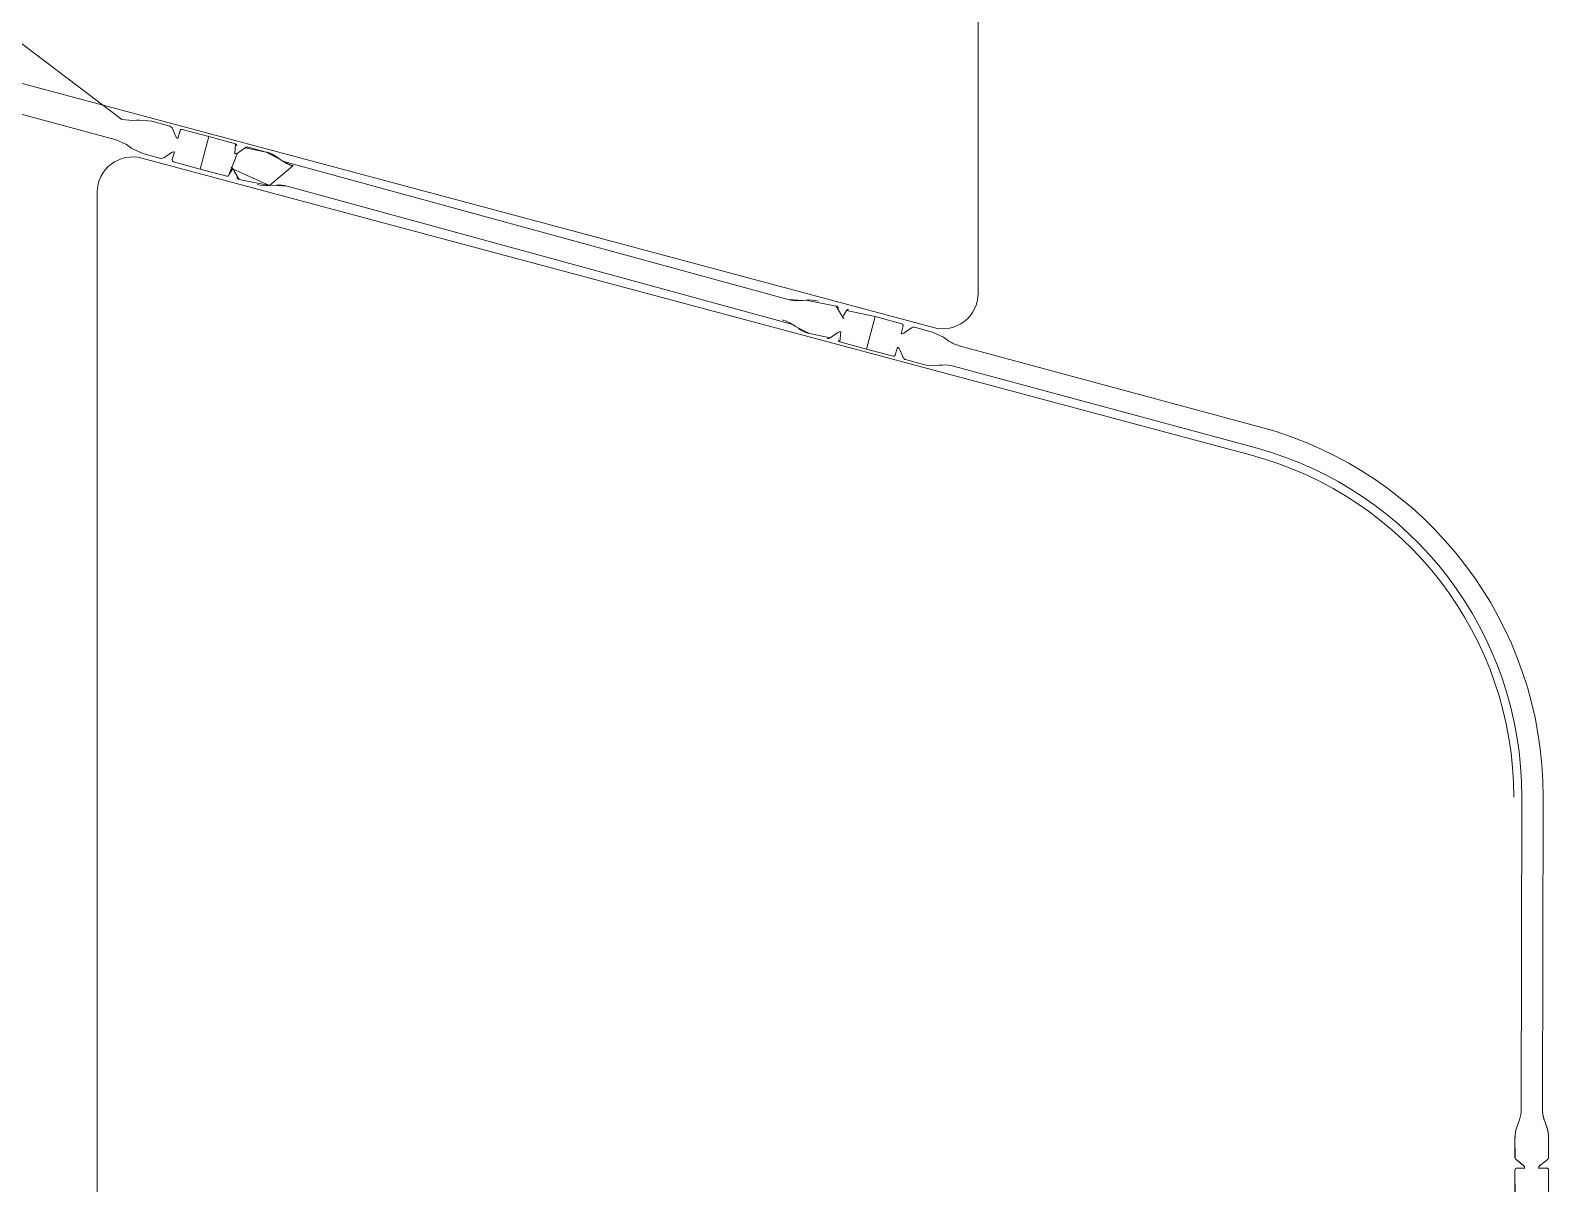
# Model space of a CAD drawing. Header units: millimetres. Extents: x 31960 to 73442, y -14102 to 21505.
# Drawn here: x 57885 to 58743, y -9730 to -9078 of the extents above; entities that cross this region are included whole.
import ezdxf

# ---------------------------------------------------------------- set-up
doc = ezdxf.new("R2010")
doc.units = ezdxf.units.MM
doc.layers.add('G-IMPT', color=8, linetype='Continuous', lineweight=9)
doc.layers.add('I-FURN', color=30, linetype='Continuous', lineweight=9)

# ---------------------------------------------------------------- blocks, each defined once
blk = doc.blocks.new('Furniture 11 - workbay option 2_dwg_39 cm gerades element-1916700-Level 9 207 Kent St 1_100')
at = {"layer": 'I-FURN', "flags": 128}
for points in [[(0.01340190983709908, -0.01239558960096383), (-0.001880951332394034, -0.00930686898894237), (0.001880951332394034, 0.009306868988943279), (0.01716381250188715, 0.006218148376920908), (0.01703563949355157, 0.0005385902774369243), (0.01858243366027455, 0.0009771230701862805), (0.0192216542397, 0.001505485857338499), (0.02266398157384538, 0.004350618255559311), (0.03463911472461768, 0.002686347902767011), (0.04263031345068884, -0.0007836939720973533), (0.04431054122111527, -0.001800582366699928), (0.334190275046196, -0.06142287751436106), (0.3424743092385761, -0.06138327363561712), (0.3442457400381463, -0.06111618546468253), (0.3614915472926514, -0.063371733876279), (0.3649347091391973, -0.06836439866327237), (0.365318572821685, -0.06909953052714354), (0.3654802812776979, -0.06939337849004915), (0.3674835201780152, -0.06560239671610361), (0.383944046644494, -0.06790944178533209), (0.3801821439796986, -0.08652317976321684), (0.3648992828102128, -0.08343445915119536), (0.3650274558185483, -0.07775490105171139), (0.3634806616518181, -0.07819343384446074), (0.3628414410723927, -0.07872179663161297), (0.3593991137382545, -0.08156692902983287), (0.3474239805874749, -0.07990265867704058), (0.3394327818614038, -0.07643261680217711), (0.3377525540909774, -0.07541572840757453), (0.04787282026589674, -0.0157934332599134), (0.03958878607352381, -0.01583303713865644), (0.03781735527394631, -0.01610012530959193), (0.02057154801944125, -0.01384457689799547), (0.01712838617289526, -0.008851912111002093), (0.01674452249040769, -0.008116780247130919), (0.01658281403439469, -0.007822932284225316), (0.01457957513408473, -0.01161391405816994), (0.01858243366027455, 0.000977123070185371), (0.0192216542397, 0.00150548585733759), (0.02268555430874403, 0.004368144958558333), (0.02270736791304807, 0.004385370952764788), (0.0227294181954203, 0.004402292928315546), (0.02275170091904147, 0.004418907633767958), (0.02277421180243255, 0.004435211876713765), (0.02279694652028411, 0.004451202524403925), (0.022819900704264, 0.00446687650433978), (0.02284306994388317, 0.004482230804870597), (0.02286644978731783, 0.004497262475769276), (0.02289003574229719, 0.004511968628801696), (0.02291382327693282, 0.004526346438276051), (0.0229378078206064, 0.004540393141593086), (0.02296198476484278, 0.004554106039771796), (0.02298634946421225, 0.004567482497970559), (0.02301089723718906, 0.004580519945991), (0.02303562336709729, 0.004593215878773663), (0.02306052310296218, 0.004605567856880043), (0.02308559166046325, 0.00461757350696007), (0.02311082422285108, 0.004629230522206853), (0.02313621594185679, 0.004640536662803243), (0.02316176193863066, 0.004651489756349292), (0.02318745730467344, 0.004662087698279721), (0.02321329710278951, 0.004672328452272268), (0.02323927636804729, 0.00468221005063242), (0.02326539010868874, 0.004691730594677211), (0.02329163330713345, 0.004700888255098107), (0.02331800092093909, 0.004709681272310263), (0.02334448788372538, 0.004718107956794483), (0.02337108910621464, 0.004726166689420097), (0.02339779947714123, 0.004733855921753275), (0.0234246138643066, 0.004741174176360801), (0.02345152711548144, 0.004748120047088378), (0.02347853405948263, 0.004754692199332567), (0.02350562950708991, 0.004760889370298173), (0.02353280825210823, 0.004766710369240173), (0.02356006507230632, 0.004772154077691994), (0.02358739473047899, 0.00477721944968107), (0.02361479197541485, 0.004781905511929836), (0.02364225154290034, 0.004786211364043993), (0.02366976815678208, 0.004790136178680769), (0.02369733652991272, 0.004793679201713531), (0.0237249513652132, 0.004796839752374582), (0.02375260735667689, 0.004799617223385212), (0.02378029919039545, 0.004802011081072123), (0.02380802154556295, 0.004804020865471102), (0.02383576909550902, 0.004805646190417064), (0.02386353650873207, 0.004806886743613177), (0.02389131844990334, 0.004807742286695429), (0.02391910958090739, 0.004808212655277203), (0.023946904561868, 0.004808297758981098), (0.02397469805215951, 0.004807997581454402), (0.0240024847114546, 0.004807312180373629), (0.02403025920072105, 0.004806241687434522), (0.02405801618327678, 0.004804786308324766), (0.02408575032581576, 0.004802946322686694), (0.02411345629939024, 0.004800722084060908), (0.02414112878048763, 0.004798114019819878), (0.02416876245202729, 0.004795122631086088), (0.02419635200437915, 0.004791748492635634), (0.02422389213638962, 0.004787992252784533), (0.02425137755641481, 0.004783854633272313), (0.02427880298331002, 0.004779336429112845), (0.02430616314746294, 0.004774438508449748), (0.02433345279179775, 0.004769161812386301), (0.03474592064940225, 0.002664458681885663), (0.03485260559910239, 0.002641987254091873), (0.0349591664000909, 0.002618934287858793), (0.0350655998824368, 0.002595300468957248), (0.03517190287999256, 0.002571086500439378), (0.03527807223048148, 0.002546293102612254), (0.03538410477562866, 0.002520921013022416), (0.03548999736120459, 0.002494970986430417), (0.03559574683715618, 0.002468443794788982), (0.03570135005767952, 0.002441340227219371), (0.03580680388132896, 0.002413661089990455), (0.03591210517109721, 0.002385407206490527), (0.03601725079452444, 0.002356579417207286), (0.03612223762376379, 0.002327178579700558), (0.03622706253570505, 0.002297205568575009), (0.03633172241206194, 0.002266661275459228), (0.03643621413943038, 0.002235546608973891), (0.03654053460944124, 0.002203862494708119), (0.03664468071879674, 0.002171609875189461), (0.03674864936940139, 0.002138789709857519), (0.03685243746842025, 0.002105402975036668), (0.03695604192840256, 0.002071450663904216), (0.03705945966736181, 0.002036933786461304), (0.03716268760886305, 0.002001853369504716), (0.03726572268211022, 0.001966210456595036), (0.0373685618220552, 0.001930006108024827), (0.03747120196947799, 0.00189324140079043), (0.03757364007105934, 0.001855917428553767), (0.03767587307951908, 0.001818035301617783), (0.0377778979536597, 0.001779596146885524), (0.03787971165848285, 0.001740601107832845), (0.03798131116526202, 0.001701051344471125), (0.038082693451659, 0.001660948033313616), (0.03818385550177481, 0.001620292367339061), (0.03828479430628795, 0.001579085555959864), (0.03838550686249073, 0.001537328824981159), (0.03848599017443485, 0.001495023416568074), (0.03858624125296774, 0.001452170589207526), (0.03868625711586356, 0.001408771617672755), (0.03878603478786682, 0.001364827792979668), (0.03888557130084518, 0.001320340422355002), (0.03898486369380407, 0.001275310829194495), (0.0390839090130321, 0.001229740353021953), (0.03918270431216661, 0.001183630349454688), (0.03928124665227369, 0.001136982190155322), (0.03937953310195735, 0.001089797262799038), (0.03947756073741038, 0.00104207697102629), (0.03957532664255268, 0.0009938227344046028), (0.03967282790907484, 0.000945035988384916), (0.03977006163653277, 0.0008957181842579303), (0.03986702493246412, 0.0008458707891140876), (0.03996371491242462, 0.000795495285796278), (0.04006012870012637, 0.000744593172858913), (0.04015626342747419, 0.0006931659645197215), (0.04025211623468931, 0.0006412151906179134), (0.04034768427037488, 0.0005887423965677954), (0.04044296469160327, 0.0005357491433132964), (0.04053795466400334, 0.000482237007277945), (0.04063265136185509, 0.0004282075803248518), (0.04072705196814059, 0.0003736624697021398), (0.04082115367466758, 0.0003186032979983793), (0.04091495368212782, 0.0002630317030971128), (0.04100844920019881, 0.0002069493381213761), (0.04110163744759484, 0.0001503578713927709), (0.04263031345068884, -0.0007836939720982628), (0.04431054122111527, -0.001800582366699928), (0.04439713610826584, -0.001849718363567263), (0.04448397311958251, -0.001898425181727362), (0.04457105012799002, -0.001946701628112351), (0.04465836500055593, -0.001994546520195399), (0.04474591559850524, -0.002041958686019825), (0.04483369977729307, -0.002088936964230015), (0.04492171538666298, -0.002135480204098712), (0.04500996027066868, -0.00218158726555157), (0.04509843226776866, -0.002227257019201716), (0.04518712921084807, -0.002272488346373393), (0.04527604892728414, -0.002317280139129253), (0.04536518923899712, -0.002361631300298541), (0.04545454796250124, -0.00240554074350348), (0.04554412290897017, -0.002449007393188367), (0.04563391188426612, -0.002492030184639589), (0.0457239126890272, -0.002534608064019267), (0.0458141231186819, -0.002576739988387089), (0.04590454096353642, -0.002618424925723957), (0.0459951640088184, -0.002659661854962906), (0.04608599003472773, -0.002700449766009115), (0.04617701681648032, -0.002740787659766283), (0.04635966372390249, -0.002820109454169142), (0.04645127937565121, -0.002859091411836744), (0.04654308683552517, -0.002897619466302786), (0.04663508385470777, -0.002935692673828271), (0.04672726817974035, -0.002973310101811876), (0.04681963755257311, -0.003010470828819962), (0.04691218971063063, -0.003047173944603856), (0.04700492238685547, -0.003083418550123497), (0.04709783330977371, -0.003119203757571086), (0.04719092020353128, -0.003154528690391999), (0.04728418078798859, -0.00318939248330571), (0.04737761277872779, -0.003223794282325798), (0.04747121388714731, -0.003257733244784504), (0.04756498182048381, -0.003291208539350919), (0.04765891428191389, -0.003324219346049177), (0.04775300897056877, -0.003356764856283917), (0.04784726358160696, -0.00338884427285575), (0.04794167580627255, -0.00342045680998217), (0.04803624333193875, -0.003451601693318481), (0.04813096384219534, -0.003482278159972338), (0.04822583501686313, -0.003512485458527408), (0.04832085453208856, -0.003542222849058817), (0.04841602006038011, -0.003571489603152258), (0.0485113292706592, -0.003600285003921272), (0.04860677982834023, -0.003628608346024521), (0.04870236939536698, -0.003656458935685805), (0.04879809563028539, -0.003683836090707701), (0.0488939561882944, -0.003710739140487931), (0.04898994872129697, -0.003737167426040287), (0.04908607087796554, -0.003763120300006449), (0.04918232030379295, -0.003788597126673267), (0.0492786946411652, -0.003813597281987313), (0.04937519152939786, -0.003838120153573073), (0.04947180860480876, -0.003862165140745674), (0.04956854350077629, -0.003885731654524534), (0.04966539384778298, -0.003908819117650637), (0.04976235727349558, -0.003931426964598359), (0.04985943140280142, -0.003953554641591836), (0.04995661385787389, -0.003975201606614974), (0.05005390225825249, -0.003996367329427812), (0.0501512942208501, -0.004017051291577445), (0.05024878736006941, -0.004037252986413478), (0.03781735527394631, -0.01610012530959284), (0.01674452249040769, -0.008116780247131828), (0.01658281403439469, -0.007822932284226227)], [(0.3405310521937645, -0.06166784247684609), (0.3424743092385688, -0.06138327363561803), (0.3442457400381463, -0.06111618546468344), (0.3614915472926514, -0.06337173387627991), (0.3649347091391973, -0.06836439866327328), (0.365318572821685, -0.06909953052714354), (0.3654802812776979, -0.06939337849005005), (0.3674835201780079, -0.06560239671610452), (0.3839440466444867, -0.06790944178533301), (0.3801821439796986, -0.08652317976321774), (0.3648992828102054, -0.0834344591511963), (0.3650274558185411, -0.07775490105171229), (0.3634806616518181, -0.07819343384446074), (0.3628414410723927, -0.07872179663161387), (0.3593991137382472, -0.08156692902983377), (0.3474239805874749, -0.07990265867704147), (0.3394327818613965, -0.07643261680217711), (0.3377525540909774, -0.07541572840757545)]]:
    blk.add_lwpolyline(points, dxfattribs=at)
at = {"layer": 'I-FURN'}
for centre, radius, start, end in [((0.01733372821070225, 0.002533691383737277), 0.00201724696248462, 261.5022793294298, 299.1673153972191), ((0.01696581762479036, 0.005238477957032956), 0.0009994779151937367, 348.5742251512907, 78.57422515115806), ((0.02393914646308986, 0.002803121843524423), 0.002005190923583773, 78.65929344763207, 129.4891366331484), ((0.01499551835800958, -0.009067832980570529), 0.002017246962481683, 38.10731394794796, 75.64613691855726), ((0.01359990471419587, -0.01141591918107406), 0.0009994779151944458, 258.5742251511582, 348.5742251512397), ((0.02097169104366913, -0.01187971654667854), 0.002005190923581969, 207.6593020792385, 258.4891452649194), ((0.03483710576620797, 0.003666021357299542), 0.01998955830391056, 258.5742275435326, 278.5742125664485), ((0.04393554149664124, -0.03552146236541466), 0.02011708966263099, 78.71332336928484, 96.86183039493595), ((0.3381275538154587, -0.04169484840886798), 0.02011708966262213, 258.713323369285, 276.8618303949359), ((0.3472259895458847, -0.08088233213159311), 0.01998955830392948, 78.57422754353284, 98.57421256644882), ((0.3610914042684235, -0.06533659422759683), 0.002005190923582866, 27.6593020792852, 78.48914526492007), ((0.3684631905979041, -0.06580039159319585), 0.0009994779151937074, 78.57422515157633, 168.5742251514437), ((0.3277812836475932, -0.09288773636999577), 0.02011708966262314, 60.28660831775602, 78.4351153435644), ((0.3670675769540903, -0.06814847779369301), 0.002017246962493504, 218.1073139482472, 255.6461369185584), ((0.3513838835544157, -0.06030925137571284), 0.01998955830385718, 238.5742290399016, 258.5742092870772), ((0.3581239488490101, -0.08001943261779888), 0.002005190923583047, 258.6592934476318, 309.489136633149), ((0.3647293671013976, -0.07975000215801083), 0.002017246962483784, 81.50227932942974, 119.1673153972181), ((0.3650972776873023, -0.08245478873130468), 0.0009994779151949642, 168.5742251514436, 258.5742251515774)]:
    blk.add_arc(centre, radius, start, end, dxfattribs=at)
blk = doc.blocks.new('Furniture 11 - workbay option 2_dwg_D2_WORKBAYS_WALL_ANGLE_105_DEGREES-1916702-Level 9 207 Kent St 1_100')
at = {"layer": 'I-FURN'}
for p, q in [((-0.0003787804517871849, 0.00047008071287459), (-0.0003782814387824799, 0.0004713089667528088)), ((-0.0003704721624406448, 0.000471308775598138), (-0.0003699731652208977, 0.00047008086283238))]:
    blk.add_line(p, q, dxfattribs=at)
at = {"layer": 'I-FURN', "flags": 128}
for points in [[(-0.0003838767681930865, 0.000472309211873271), (-0.0003838767681930865, 0.0004879092145468525), (-0.0003648767681930838, 0.0004879092145468566), (-0.0003648767681930838, 0.0004723092118732751), (-0.00036587676819309, 0.000471309211873273), (-0.0003704721848994926, 0.000471309211873273)], [(-0.0003782814262058604, 0.0004713092118732689), (-0.0003828767681930844, 0.000471309211873273), (-0.0003838767681930865, 0.000472309211873271)], [(-0.0003699728769811521, 0.0004700805345582628), (-0.0003697354376351514, 0.0004698795250626439), (-0.0003690905802609246, 0.0004693573681298799), (-0.0003656180978783547, 0.0004665454108766782), (-0.0003648767412496383, 0.0004649911268657257), (-0.0003648767359731065, 0.0004544716054275623), (-0.0003660828774399625, 0.0004476312099179306), (-0.0003666959089845251, 0.0004459469150574374), (-0.000367360139889747, 0.0004440975758705719), (-0.0003683766537644354, 0.0004378306596327618), (-0.0003683767257168551, 0.0002614526016282898), (-4.68192368939279e-05, 1.875691447617013e-05), (-4.050276700101579e-05, 1.811679911076322e-05), (-3.854452703681661e-05, 1.827975421549636e-05), (-3.675895901434351e-05, 1.843597101628434e-05), (-2.983946997099073e-05, 1.78305947528427e-05), (-1.967839328996713e-05, 1.510794525331422e-05), (-1.83689465683669e-05, 1.398957245280325e-05), (-1.655154583859581e-05, 9.907625358762824e-06), (-1.621408175284211e-05, 9.149597070134887e-06), (-1.607093198466519e-05, 8.846081088441393e-06), (-1.606694169607309e-05, 8.840325027677199e-06), (-1.502981753214982e-05, 8.069999444140916e-06), (-1.502376196754414e-05, 8.068039194362792e-06), (-1.383440887886654e-05, 1.250676579254128e-05), (-1.336848306769529e-05, 1.311397216281941e-05), (-1.26096640250825e-05, 1.321387260421098e-05), (2.458780700110262e-06, 9.176295410943449e-06), (-2.458780699982207e-06, -9.176295410968233e-06), (-1.752722542517497e-05, -5.138718217692444e-06), (-1.81344317954531e-05, -4.672792406517062e-06), (-1.823433223684467e-05, -3.913973363904274e-06), (-1.704497299578368e-05, 5.247761941686827e-07), (-1.83386201080671e-05, 3.713145756028473e-07), (-1.861659862528505e-05, 1.832791464336241e-07), (-1.9287865162129e-05, -3.044606735990558e-07), (-2.290275348676707e-05, -2.930830771563652e-06), (-2.459595396226866e-05, -3.244646939762103e-06), (-3.47570271591562e-05, -5.21994545969013e-07), (-4.105217158384438e-05, 2.413478415457784e-06), (-4.25204106167509e-05, 3.441549908080326e-06), (-4.413481880060127e-05, 4.561792890396934e-06), (-4.992510029240288e-05, 7.165670736002344e-06), (-0.0002202817362055284, 5.281268113673898e-05), (-0.0003803767920508816, 0.0004378306512778758), (-0.0003813933146520431, 0.0004440975661002184), (-0.000382057548132408, 0.0004459469043621541), (-0.0003826705820222877, 0.0004476311983690195), (-0.000383876733212972, 0.0004544715937045871), (-0.000383876742385717, 0.0004649911136372932), (-0.0003831353879212892, 0.00046654539868056), (-0.0003796629094542812, 0.0004693573607690775), (-0.000379018052807139, 0.0004698795185997806), (-0.0003787806137410421, 0.0004700805284260254)]]:
    blk.add_lwpolyline(points, dxfattribs=at)
at = {"layer": 'I-FURN'}
for centre, radius, start, end in [((-0.0001643767151803367, 0.0002614526605989977), 0.0002160000287172209, 180.0000156424582, 254.9999725794899), ((-0.0001643768130805007, 0.0002614525184077256), 0.0002039999126364362, 179.9999766265195, 255.0000326445039)]:
    blk.add_arc(centre, radius, start, end, dxfattribs=at)
blk = doc.blocks.new('Furniture 11 - workbay option 2_dwg-1916698-Level 9 207 Kent St 1_100')
at = {"layer": 'G-IMPT', "lineweight": 18}
for p, q in [((36617.03468202825, -823.9161570912772), (37753.13552753167, -823.7932503188206)), ((37655.85975713989, -1290.458487646633), (37658.6031245913, -1280.30867401867)), ((37677.61821425572, -1278.906828233583), (37673.18438483532, -1277.708418593951)), ((37608.90277759776, -1477.595025257558), (37654.89691615233, -1307.427330445584)), ((37666.47531156493, -1310.55682783737), (37620.48095215979, -1480.724631517307)), ((38833.32903953116, -1321.268487709003), (37696.06182931228, -1321.268487708987)), ((37201.87700541673, -1629.924184340271), (37201.85141626852, -1625.417908657732)), ((37201.8865849458, -1625.331199247468), (37201.87656932145, -1629.924205836483)), ((37235.34213053373, -1627.902739601416), (37411.62768494777, -1628.287224178935))]:
    blk.add_line(p, q, dxfattribs=at)
at = {"layer": 'G-IMPT', "lineweight": 18, "flags": 128}
for points in [[(37676.74331276211, -1296.092106897938), (37727.41434856397, -1106.985267301791), (37844.63691109387, -669.5047083538396)], [(37772.45404408184, -848.9696311298671), (37721.78300827998, -1038.076470726014), (37604.56044575008, -1475.557029673965)], [(37660.51161003552, -1273.247780123186), (37664.57991106864, -1258.196038034987), (37682.91215893759, -1263.151019492135), (37678.84385790445, -1278.202761580327)], [(37659.72376476327, -1279.002351523465), (37663.80753202551, -1277.194800476693), (37664.5658982544, -1276.859165486145), (37664.86956704599, -1276.716752301831), (37664.87532878469, -1276.712776651216)], [(37665.64751075503, -1275.677875328723), (37665.64948317473, -1275.671827212353), (37661.21567668877, -1274.47342377192)], [(37676.93537383225, -1285.263654751389), (37674.19200349571, -1295.413464890738), (37671.24434992673, -1301.698909948785), (37670.21361761827, -1303.164138284907), (37669.09044358753, -1304.775258225906)], [(37673.33494648965, -1279.001721705337), (37673.5222774526, -1279.279964253315), (37674.00829845927, -1279.951941756731), (37676.62541254705, -1283.570658337266)], [(37655.55046242954, -1301.115568414947), (37655.39186073562, -1299.158000313883), (37655.23961747642, -1297.373028280833)], [(37200.8478787452, -1643.319579466046), (37185.25605766646, -1643.285579553383), (37185.2974678094, -1624.295544314637), (37200.88928888814, -1624.329544227307), (37185.26008033847, -1624.418428512149), (37185.26007778571, -1643.408508900834), (37200.85193593492, -1643.408510996787)], [(37203.80256704766, -1628.630089086078), (37203.28068225491, -1629.274609409344), (37203.06396769484, -1629.530599740219), (37203.10569047521, -1629.427837664773), (37203.30711204376, -1629.1909609429), (37203.83040058004, -1628.547579802515), (37206.6484512811, -1625.083047209932), (37203.80256704766, -1628.630089086078), (37203.28068225491, -1629.274609409345), (37203.06396769484, -1629.53059974022)], [(37208.20353590335, -1624.345466926735), (37218.71754027304, -1624.368388752255), (37208.16653183606, -1624.418453239703)], [(37225.55171949852, -1625.588806158273), (37227.23379492112, -1626.205187080621), (37229.08071652271, -1626.873100222565), (37227.2007996243, -1626.236685100585), (37225.51738455555, -1625.623972382396), (37227.20079962429, -1626.236685100582)], [(37201.85954922679, -1637.72935149943), (37201.84953376529, -1642.322283408453), (37201.85141460187, -1637.816118761005)], [(37203.06095723026, -1638.298936255047), (37203.28068194611, -1638.552378268991), (37203.80256669597, -1639.196898626998)], [(37203.08631630863, -1638.23079285172), (37203.2806819461, -1638.552378269071), (37203.80256669596, -1639.196898627081), (37206.61305816988, -1642.667566216146)], [(37208.16653120398, -1643.408534763955), (37208.13873707702, -1643.408300851371), (37208.11094886259, -1643.407681700042), (37208.08317190003, -1643.406677428934), (37208.05541152651, -1643.405288231012), (37208.02767307599, -1643.403514373196), (37207.99996187822, -1643.401356196327), (37207.97228325773, -1643.398814115085), (37207.94464253278, -1643.39588861791), (37207.91704501437, -1643.392580266916), (37207.88949600515, -1643.388889697784), (37207.8620007985, -1643.384817619636), (37207.83456467743, -1643.380364814886), (37207.80719291362, -1643.375532139114), (37207.77989076637, -1643.370320520893), (37207.75266348159, -1643.364730961587), (37207.72551629086, -1643.358764535205), (37207.69845441027, -1643.352422388152), (37207.67148303965, -1643.34570573903), (37207.64460736132, -1643.338615878396), (37207.61783253929, -1643.331154168524), (37207.59116371815, -1643.323322043128), (37207.56460602214, -1643.315121007101), (37207.53816455414, -1643.306552636216), (37207.51184439472, -1643.297618576831), (37207.4856506011, -1643.288320545567), (37207.45958820627, -1643.278660328973), (37207.43366221793, -1643.268639783205), (37207.40787761757, -1643.258260833634), (37207.38223935957, -1643.24752547451), (37207.35675237013, -1643.236435768561), (37207.33142154638, -1643.224993846604), (37207.3062517555, -1643.213201907123), (37207.28124783371, -1643.201062215865), (37207.25641458532, -1643.188577105386), (37207.2317567819, -1643.175748974624), (37207.20727916123, -1643.162580288408), (37207.18298642658, -1643.149073577027), (37207.15888324561, -1643.135231435702), (37207.13497424961, -1643.121056524102), (37207.1112640325, -1643.106551565849), (37207.08775715005, -1643.091719347967), (37207.06445811898, -1643.076562720376), (37207.04137141601, -1643.061084595317), (37207.01850147711, -1643.04528794681), (37206.99585269659, -1643.029175810076), (37206.97342942625, -1643.012751280959), (37206.9512359746, -1642.99601751531), (37206.92927660593, -1642.97897772843), (37206.90755553961, -1642.961635194381), (37206.88607694919, -1642.943993245436), (37206.86484496164, -1642.926055271362), (37206.84386365655, -1642.90782471883), (37206.82313706532, -1642.889305090717), (37206.80266917044, -1642.870499945445), (37206.78246390469, -1642.851412896294), (37206.76252515038, -1642.832047610724), (37206.74285673858, -1642.812407809644), (37206.72346244846, -1642.792497266706), (37206.7043460065, -1642.772319807589), (37206.68551108582, -1642.751879309262), (37206.6669613054, -1642.731179699226), (37206.64870022946, -1642.710224954775), (37206.63073136676, -1642.689019102229), (37206.61028486636, -1642.591150141993), (37203.80736574419, -1639.114364236399), (37203.28688721791, -1638.468707758314), (37203.08650030748, -1638.230955122638)], [(37411.60153113365, -1640.280948816599), (37235.31281605063, -1639.910431503618), (37235.21325309353, -1639.910919605817), (37235.11369377156, -1639.91190046075), (37235.01414052338, -1639.913374044389), (37234.91459578758, -1639.915340320644), (37234.81506200247, -1639.917799241346), (37234.71554160613, -1639.920750746266), (37234.6160370363, -1639.924194763109), (37234.51655073032, -1639.928131207512), (37234.41708512514, -1639.932559983052), (37234.31764265712, -1639.937480981248), (37234.2182257621, -1639.942894081559), (37234.1188368753, -1639.948799151394), (37234.01947843123, -1639.955196046106), (37233.92015286368, -1639.962084609006), (37233.8208626056, -1639.969464671357), (37233.72161008911, -1639.977336052389), (37233.62239774538, -1639.985698559289), (37233.52322800461, -1639.99455198722), (37233.42410329597, -1640.003896119318), (37233.32502604748, -1640.0137307267), (37233.22599868605, -1640.024055568467), (37233.12702363735, -1640.034870391715), (37233.02810332573, -1640.046174931534), (37232.92924017427, -1640.057968911023), (37232.83043660459, -1640.070252041285), (37232.7316950369, -1640.08302402145), (37232.63301788984, -1640.096284538669), (37232.5344075805, -1640.110033268125), (37232.43586652433, -1640.124269873048), (37232.3373971351, -1640.138994004709), (37232.23900182479, -1640.154205302444), (37232.14068300359, -1640.169903393655), (37232.04244307982, -1640.186087893818), (37231.94428445984, -1640.202758406493), (37231.84620954804, -1640.219914523341), (37231.74822074676, -1640.237555824122), (37231.65032045623, -1640.255681876715), (37231.55251107449, -1640.274292237124), (37231.45479499739, -1640.29338644949), (37231.35717461848, -1640.312964046102), (37231.25965232894, -1640.333024547411), (37231.06491157074, -1640.374592286774), (37230.96769787223, -1640.396098506632), (37230.87059180331, -1640.418085594814), (37230.77359574256, -1640.44055301275), (37230.67671206591, -1640.4635002101), (37230.57994314649, -1640.486926624778), (37230.48329135466, -1640.510831682953), (37230.38675905791, -1640.535214799075), (37230.29034862076, -1640.560075375883), (37230.1940624048, -1640.585412804417), (37230.09790276853, -1640.61122646404), (37230.00187206739, -1640.63751572245), (37229.90597265364, -1640.664279935693), (37229.81020687631, -1640.691518448183), (37229.7145770812, -1640.719230592714), (37229.61908561071, -1640.747415690481), (37229.52373480394, -1640.776073051093), (37229.42852699648, -1640.805201972589), (37229.33346452044, -1640.834801741461), (37229.23854970436, -1640.864871632665), (37229.14378487316, -1640.895410909641), (37229.04917234811, -1640.926418824334), (37227.20079911326, -1641.59030417007), (37225.51738400372, -1642.203016776197), (37225.41483186787, -1642.240026274898), (37225.31207940308, -1642.276475891318), (37225.20912966596, -1642.312364541167), (37225.10598571905, -1642.347691156843), (37225.00265063062, -1642.382454687457), (37224.89912747467, -1642.416654098879), (37224.79541933076, -1642.450288373757), (37224.69152928397, -1642.483356511548), (37224.58746042477, -1642.515857528552), (37224.48321584898, -1642.547790457942), (37224.37879865764, -1642.579154349786), (37224.2742119569, -1642.609948271081), (37224.16945885798, -1642.640171305783), (37224.06454247704, -1642.669822554824), (37223.95946593509, -1642.698901136152), (37223.85423235792, -1642.727406184742), (37223.74884487597, -1642.75533685264), (37223.64330662428, -1642.782692308973), (37223.53762074237, -1642.809471739978), (37223.43179037415, -1642.835674349033), (37223.32581866781, -1642.861299356668), (37223.21970877578, -1642.886346000604), (37223.11346385457, -1642.910813535756), (37223.00708706471, -1642.934701234274), (37222.90058157068, -1642.958008385557), (37222.79395054076, -1642.980734296268), (37222.68719714697, -1643.002878290369), (37222.58032456497, -1643.024439709125), (37222.47333597399, -1643.045417911135), (37222.36623455668, -1643.065812272343), (37222.25902349905, -1643.085622186071), (37222.15170599038, -1643.104847063014), (37222.04428522312, -1643.123486331282), (37221.93676439278, -1643.141539436397), (37221.82914669787, -1643.159005841323), (37221.72143533975, -1643.175885026475), (37221.61363352259, -1643.192176489737), (37221.50574445322, -1643.207879746472), (37221.39777134111, -1643.222994329552), (37221.28971739821, -1643.237519789348), (37221.18158583885, -1643.251455693763), (37221.07337987972, -1643.264801628238), (37220.96510273967, -1643.277557195761), (37220.8567576397, -1643.289722016884), (37220.74834780282, -1643.301295729732), (37220.63987645398, -1643.312277990014), (37220.53134681995, -1643.322668471033), (37220.42276212922, -1643.332466863699), (37220.31412561193, -1643.341672876528), (37220.20544049978, -1643.350286235668), (37220.09671002588, -1643.358306684888), (37219.98793742471, -1643.365733985598), (37219.87912593201, -1643.372567916857), (37219.77027878466, -1643.378808275367), (37219.66139922062, -1643.384454875496), (37219.55249047878, -1643.389507549268), (37219.44355579894, -1643.393966146379), (37219.33459842164, -1643.397830534196), (37219.22562158813, -1643.401100597763), (37219.11662854019, -1643.403776239801), (37219.00762252011, -1643.405857380718), (37218.89860677058, -1643.407343958605), (37218.78958453455, -1643.40823592924), (37218.67614185293, -1643.358421257864), (37208.16213897943, -1643.335503329783), (37218.68055905519, -1643.408533266088)], [(37229.05014124727, -1640.898915151617), (37227.20032520696, -1641.558769669358), (37225.51557845097, -1642.16781115967), (37227.20079911326, -1641.590304170071), (37229.04917234811, -1640.926418824334)]]:
    blk.add_lwpolyline(points, dxfattribs=at)
at = {"layer": 'G-IMPT', "lineweight": 18}
for centre, radius, start, end in [((37753.13552753167, -843.7932503188155), 19.99999999999507, 345.0000002698526, 90), ((37661.4764651865, -1273.508568620936), 0.9994779151748221, 164.8750610227957, 254.8750610239081), ((37663.72967329989, -1275.052427646398), 2.017246962486071, 304.6060185399607, 341.9377484366562), ((37660.5380750281, -1280.834751434106), 2.005190923561822, 113.9601469361632, 164.7899901222141), ((37675.15616623507, -1278.134286436119), 2.017246962424311, 167.8123923569026, 205.4681602544364), ((37674.99886966599, -1284.74332576501), 2.005190923588068, 344.9601383046988, 35.78998149025844), ((37677.87900275345, -1277.941973082593), 0.9994779151837445, 254.8750610235992, 344.8750610236735), ((37675.15686136684, -1295.67425313581), 19.98955830386334, 164.87507428241, 184.8750545295595), ((37635.46401277088, -1302.225449760763), 20.11708966256321, 345.0141682260481, 3.162675251962614), ((37696.06182931228, -1301.268487708989), 19.99999999998616, 165.0000002698538, 269.9999999999996), ((37685.88272746714, -1315.853006129033), 20.11708966273441, 146.5874531746139, 164.735960200371), ((37411.37528049229, -1423.793220653487), 199.999999999972, 269.9999999999997, 345.0000000000052), ((37412.07224019728, -1424.394203587539), 215.88725838414, 269.8750752392917, 344.8750321763193), ((37412.07238210061, -1424.394301746275), 203.8934073816268, 269.8750362233545, 344.875092241336), ((37200.85193835333, -1625.417908523299), 0.9994779151946827, 359.9999922981611, 89.99999229816137), ((37200.88710940693, -1625.329019766184), 0.9994779151960392, 359.8750595970074, 89.87505959694334), ((37208.16950912184, -1626.423641952963), 2.005190923579727, 90.08507218437002, 140.9149153699549), ((37208.20214209092, -1626.350657365888), 2.005190923574165, 89.96017357963304, 140.7900167652535), ((37218.68055456018, -1644.408013395979), 19.98955830390593, 70.00000488285538, 89.99998990577683), ((37218.6739606827, -1644.357896256916), 19.98955500904174, 69.87510917172621, 89.87508833607431), ((37235.36165780496, -1607.799527934333), 20.1170896626233, 251.712387054371, 269.8608940800324), ((37235.43482468935, -1607.785863494926), 20.11708966253059, 251.5874884492922, 269.7359954752313), ((37201.75474171263, -1627.995929536056), 2.017246962484644, 272.9280805308887, 310.4669035013181), ((37201.77769092145, -1627.909383620843), 2.017246962487075, 272.8219661686437, 311.1596779579008), ((37200.85005822641, -1642.320103927159), 0.9994779151960551, 269.8750595965259, 359.8750595965388), ((37200.85193606927, -1642.409033081593), 0.9994779151966487, 269.9999922982653, 359.9999922982001), ((37201.74836943325, -1639.830732123548), 2.017246962475723, 49.40690205196105, 87.0719381198042), ((37201.75203663926, -1639.743731406766), 2.017246962501063, 48.590521025104, 86.93790938559819), ((37208.16948748276, -1641.330325871429), 2.005190923577469, 218.9601822113038, 269.7900253966143), ((37208.16950862326, -1641.40334605081), 2.005190923580314, 219.0850808161835, 269.9149240016774), ((37218.71971404676, -1623.36891044218), 19.9895583039295, 269.8751095572308, 289.8750898043603), ((37235.32097179171, -1660.013673344552), 20.11708966255764, 90.01420350090017, 108.162710526843)]:
    blk.add_arc(centre, radius, start, end, dxfattribs=at)
for name, xscale, yscale, zscale, rotation in [('Furniture 11 - workbay option 2_dwg_D2_WORKBAYS_WALL_ANGLE_105_DEGREES-1916702-Level 9 207 Kent St 1_100', 999477.9151939504, 999477.9151939504, 999477.9151939504, 269.875059596833), ('Furniture 11 - workbay option 2_dwg_39 cm gerades element-1916700-Level 9 207 Kent St 1_100', 999.9999999999999, 999.9999999999999, 999.9999999999999, 266.3008358717312)]:
    blk.add_blockref(name, (37775.45132184084, -884.3882092642439), dxfattribs=dict(xscale=xscale, yscale=yscale, zscale=zscale, rotation=rotation))
blk = doc.blocks.new('Furniture 11 - Furniture 15-1941821-Level 9 207 Kent St 1_100')
blk.add_blockref('Furniture 11 - workbay option 2_dwg-1916698-Level 9 207 Kent St 1_100', (14246.40336877868, -5147.160746513913))

msp = doc.modelspace()

# ---------------------------------------------------------------- block references
at = {"layer": 'I-FURN', "rotation": 90.00000000000007}
msp.add_blockref('Furniture 11 - Furniture 15-1941821-Level 9 207 Kent St 1_100', (51952.01934029712, -61169.1816459718), dxfattribs=at)

doc.saveas('drawing.dxf')
